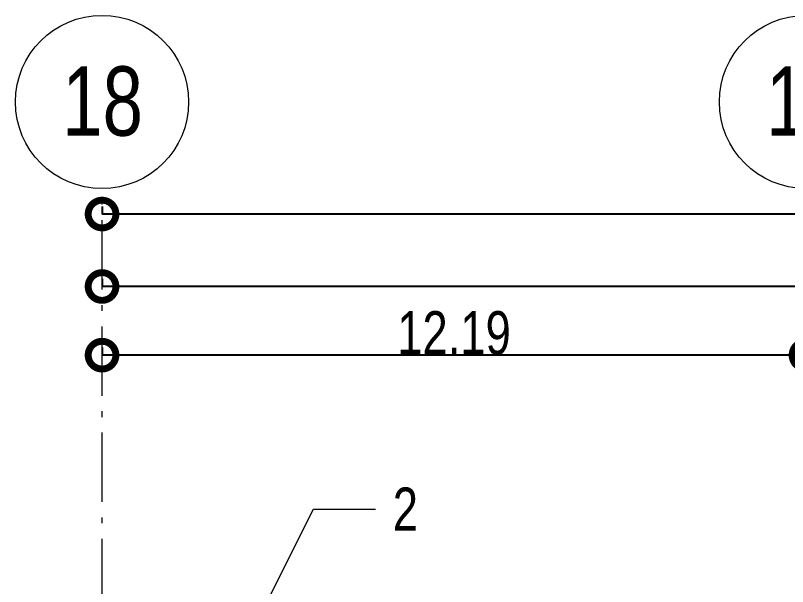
# Model space of a CAD drawing. Header units: metres. Extents: x -199 to 506, y -5 to 23.
# Drawn here: x -196.57 to -183.2, y 13.27 to 23.17 of the extents above; entities that cross this region are included whole.
import ezdxf

# ---------------------------------------------------------------- set-up
doc = ezdxf.new("R2010")
doc.units = ezdxf.units.M
doc.linetypes.add('01_Grid', pattern=[1.74, 1.2, -0.27, 0, -0.27])
for name, color, linetype, lineweight in [('03EJES-1', 1, '01_Grid', 5), ('04NOEJE', 2, 'Continuous', 18), ('04NOEJE-1', 2, 'Continuous', 5), ('29NOTAS-1', 10, 'Continuous', 5), ('29NOTAS-2', 7, 'Continuous', 5), ('31COTAS', 1, 'Continuous', 5)]:
    doc.layers.add(name, color=color, linetype=linetype, lineweight=lineweight)
doc.styles.add('Arial', font='arial.ttf', dxfattribs={"width": 0.75, "height": 1.2})
doc.styles.add('Arial_1', font='arial.ttf', dxfattribs={"width": 0.75, "height": 0.75})
doc.dimstyles.new('Standard_-_2_5mm_Arial_Transparent', dxfattribs={"dimscale": 0.3048, "dimtxt": 0.765195, "dimasz": 3.149606, "dimexe": 0, "dimexo": 0.984252, "dimgap": 0, "dimtad": 1, "dimrnd": 0.01, "dimzin": 0, "dimdsep": 46, "dimtxsty": 'Arial_1', "dimblk1": 'DOTSMALL', "dimblk2": 'DOTSMALL', "dimsah": 1, "dimcen": 0.09, "dimazin": 0, "dimtfac": 1, "dimtdec": 4, "dimtix": 1, "dimtmove": 0, "dimatfit": 3, "dimfxl": 1, "dimtvp": 1, "dimtolj": 1, "dimtzin": 0, "dimarcsym": 2})

# ---------------------------------------------------------------- blocks, each defined once
blk = doc.blocks.new('Grid - Standard-4449989-600rNorthElevEjeA Paint')
at = {"layer": '04NOEJE'}
blk.add_circle((0, 21.67), 1.5, dxfattribs=at)
blk = doc.blocks.new('_DotSmall')
at = {"color": 0, "linetype": 'ByBlock', "const_width": 0.5}
blk.add_lwpolyline([(-0.0625, 0, 1), (0.0625, 0, 1)], format="xyb", close=True, dxfattribs=at)
blk = doc.blocks.new('DIMBLOCK1-600rNorthElevEjeA Paint')
at = {"layer": '31COTAS', "color": 0, "lineweight": -2, "transparency": 16777216}
for p, q in [((-195.072, 19.858), (-195.072, 19.728)), ((12.192, 19.858), (12.192, 19.728)), ((12.192, 19.728), (-195.072, 19.728))]:
    blk.add_line(p, q, dxfattribs=at)
at = {"layer": 'Defpoints', "color": 0, "transparency": 16777216}
for p in [(-195.072, 19.728), (-195.072, 19.558), (12.192, 19.558)]:
    blk.add_point(p, dxfattribs=at)
at = {"layer": '31COTAS', "color": 0, "lineweight": -2, "transparency": 16777216, "xscale": 0.9599999999999999, "yscale": 0.9599999999999999, "zscale": 0.9599999999999999, "rotation": 180}
blk.add_blockref('_DotSmall', (-195.072, 19.728), dxfattribs=at)
at = {"layer": '31COTAS', "color": 0, "lineweight": -2, "transparency": 16777216, "xscale": 0.9599999999999999, "yscale": 0.9599999999999999, "zscale": 0.9599999999999999}
blk.add_blockref('_DotSmall', (12.192, 19.728), dxfattribs=at)
at = {"layer": '31COTAS', "color": 0, "transparency": 16777216, "insert": (-91.44, 20.111), "char_height": 0.75, "width": 2.79708, "attachment_point": 5, "style": 'Arial_1'}
blk.add_mtext('\\A1;207.26', dxfattribs=at)
blk = doc.blocks.new('DIMBLOCK18-600rNorthElevEjeA Paint')
at = {"layer": '31COTAS', "color": 0, "lineweight": -2, "transparency": 16777216}
for p, q in [((-195.072, 17.413), (-195.072, 17.283)), ((-182.88, 17.413), (-182.88, 17.283)), ((-182.88, 17.283), (-195.072, 17.283))]:
    blk.add_line(p, q, dxfattribs=at)
at = {"layer": 'Defpoints', "color": 0, "transparency": 16777216}
for p in [(-195.072, 17.283), (-195.072, 17.113), (-182.88, 17.113)]:
    blk.add_point(p, dxfattribs=at)
at = {"layer": '31COTAS', "color": 0, "lineweight": -2, "transparency": 16777216, "xscale": 0.9599999999999999, "yscale": 0.9599999999999999, "zscale": 0.9599999999999999, "rotation": 180}
blk.add_blockref('_DotSmall', (-195.072, 17.283), dxfattribs=at)
at = {"layer": '31COTAS', "color": 0, "lineweight": -2, "transparency": 16777216, "xscale": 0.9599999999999999, "yscale": 0.9599999999999999, "zscale": 0.9599999999999999}
blk.add_blockref('_DotSmall', (-182.88, 17.283), dxfattribs=at)
at = {"layer": '31COTAS', "color": 0, "transparency": 16777216, "insert": (-188.976, 17.665), "char_height": 0.75, "width": 2.28852, "attachment_point": 5, "style": 'Arial_1'}
blk.add_mtext('\\A1;12.19', dxfattribs=at)
blk = doc.blocks.new('DIMBLOCK20-600rNorthElevEjeA Paint')
at = {"layer": '31COTAS', "color": 0, "lineweight": -2, "transparency": 16777216}
for p, q in [((-195.072, 18.603), (-195.072, 18.473)), ((-85.344, 18.603), (-85.344, 18.473)), ((-85.344, 18.473), (-195.072, 18.473))]:
    blk.add_line(p, q, dxfattribs=at)
at = {"layer": 'Defpoints', "color": 0, "transparency": 16777216}
for p in [(-195.072, 18.473), (-195.072, 18.303), (-85.344, 18.303)]:
    blk.add_point(p, dxfattribs=at)
at = {"layer": '31COTAS', "color": 0, "lineweight": -2, "transparency": 16777216, "xscale": 0.9599999999999999, "yscale": 0.9599999999999999, "zscale": 0.9599999999999999, "rotation": 180}
blk.add_blockref('_DotSmall', (-195.072, 18.473), dxfattribs=at)
at = {"layer": '31COTAS', "color": 0, "lineweight": -2, "transparency": 16777216, "xscale": 0.9599999999999999, "yscale": 0.9599999999999999, "zscale": 0.9599999999999999}
blk.add_blockref('_DotSmall', (-85.344, 18.473), dxfattribs=at)
at = {"layer": '31COTAS', "color": 0, "transparency": 16777216, "insert": (-140.208, 18.856), "char_height": 0.75, "width": 2.79708, "attachment_point": 5, "style": 'Arial_1'}
blk.add_mtext('\\A1;109.73', dxfattribs=at)

msp = doc.modelspace()

# ---------------------------------------------------------------- linework, layer by layer
at = {"layer": '03EJES-1'}
msp.add_line((-195.072, -1.819), (-195.072, 20.17), dxfattribs=at)
at = {"layer": '29NOTAS-1'}
for p, q in [((-193.364, 10.709), (-191.412, 14.614)), ((-191.412, 14.614), (-190.337, 14.614))]:
    msp.add_line(p, q, dxfattribs=at)

# ---------------------------------------------------------------- block references
at = {"layer": '04NOEJE'}
for p in [(-195.072, 0), (-182.88, 0)]:
    msp.add_blockref('Grid - Standard-4449989-600rNorthElevEjeA Paint', p, dxfattribs=at)

# ---------------------------------------------------------------- texts
at = {"layer": '04NOEJE-1', "char_height": 1.2, "width": 1.69557, "attachment_point": 1, "style": 'Arial'}
for s, insert in [('18', (-195.762, 22.286)), ('17', (-183.57, 22.286))]:
    msp.add_mtext(s, dxfattribs=dict(at, insert=insert))
at = {"layer": '29NOTAS-2', "insert": (-190.037, 14.989), "char_height": 0.75, "width": 0.50506, "attachment_point": 1, "style": 'Arial_1'}
msp.add_mtext('2', dxfattribs=at)

# ---------------------------------------------------------------- dimensions: what is measured, and where the dimension line sits
at = {"layer": '31COTAS'}
for base, p1, p2, override, picture, middle in [((-195.072, 19.728), (12.192, 19.558), (-195.072, 19.558), {"dimpost": '<>', "dimfxl": 207.264}, 'DIMBLOCK1-600rNorthElevEjeA Paint', (-91.44, 20.111)), ((-195.072, 18.473), (-85.344, 18.303), (-195.072, 18.303), {"dimpost": '<>', "dimfxl": 109.728}, 'DIMBLOCK20-600rNorthElevEjeA Paint', (-140.208, 18.856)), ((-195.072, 17.283), (-182.88, 17.113), (-195.072, 17.113), {"dimpost": '<>', "dimfxl": 12.192}, 'DIMBLOCK18-600rNorthElevEjeA Paint', (-188.976, 17.665))]:
    dim = msp.add_linear_dim(base=base, p1=p1, p2=p2, dimstyle='Standard_-_2_5mm_Arial_Transparent', override=override, dxfattribs=at)
    dim.commit()
    dim.dimension.update_dxf_attribs({"geometry": picture, "text_midpoint": middle})

doc.saveas('drawing.dxf')
